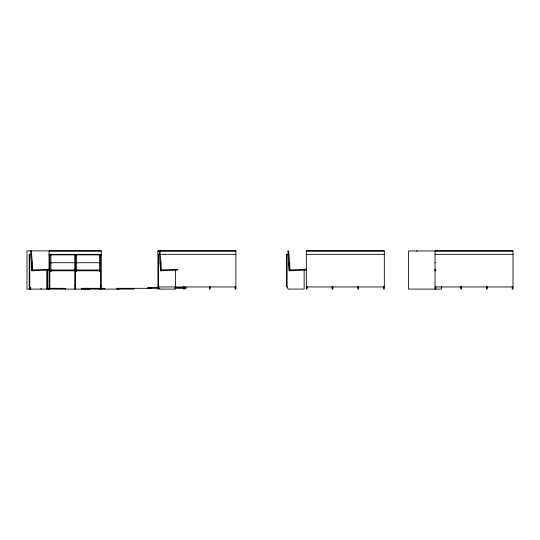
<?xml version="1.0" encoding="UTF-8"?>
<svg xmlns="http://www.w3.org/2000/svg" width="540" height="540" viewBox="0 0 540 540"><rect width="100%" height="100%" fill="white"/><g stroke="black" fill="none" stroke-linecap="round" stroke-linejoin="round"><path stroke-width="0.81" d="M31.921 270.783L31.57 262.73L32.339 262.656L31.307 250.904L30.544 250.972L31.921 270.783L49.059 270.041L49.025 269.271L31.887 270.014M160.576 270.783L160.232 262.73L160.994 262.656L159.968 250.904L159.199 250.972L160.576 270.783L177.714 270.041L177.687 269.271L160.542 270.014M416.515 250.972L417.285 250.904M289.238 270.783L288.887 262.73L289.656 262.656L288.623 250.904L287.854 250.972L289.238 270.783L306.376 270.041L306.342 269.271L289.204 270.014M31.57 262.73L32.346 262.697L32.657 269.98M160.232 262.73L161.001 262.697L161.318 269.98M288.887 262.73L289.663 262.697L289.973 269.98M101.297 289.096L101.297 250.904L27 250.904L27 289.096L133.893 289.096L133.893 288.326M158.679 286.949L158.679 289.096L157.91 289.096L157.91 250.904L235.872 250.904L235.872 289.096L235.103 289.096L235.103 286.625M307.112 286.625L307.112 289.096L306.342 289.096L306.342 250.904L384.311 250.904L384.311 289.096L383.535 289.096L383.535 286.625M512.231 286.625L512.231 289.096L513 289.096L513 250.904L435.031 250.904L435.031 289.096M101.297 250.972L49.059 250.972L49.059 289.096M157.91 250.972L235.872 250.972M306.342 250.972L384.311 250.972M513 250.972L408.577 250.972L408.577 289.096L441.504 289.096L441.504 286.612M30.834 254.36L29.248 254.36L29.248 286.949L29.768 286.949L30.834 289.096M49.059 254.36L101.297 254.36M157.91 254.36L235.872 254.36M288.151 254.36L286.565 254.36L286.565 286.949L287.084 286.949L288.151 289.096L304.148 289.096L304.148 270.142M306.342 254.36L384.311 254.36M435.031 254.36L513 254.36M49.059 254.873L101.297 254.873M49.828 254.975L50.902 254.975M75.559 254.975L76.633 254.975M99.448 254.975L100.521 254.975M49.828 262.346L50.902 262.346M75.559 262.346L76.633 262.346M99.448 262.346L100.521 262.346M49.828 262.447L50.902 262.447L50.902 254.873M75.559 262.447L76.633 262.447L76.633 254.873M100.521 262.447L99.448 262.447L99.448 254.873M49.059 262.724L100.454 262.73M435.031 262.724L435.807 262.724M49.828 263.284L50.902 263.284L50.902 271.694L49.828 271.694M75.559 263.284L76.633 263.284L76.633 271.694L75.559 271.694M100.521 263.284L99.448 263.284L99.448 271.694L100.521 271.694M49.828 263.331L50.902 263.331M75.559 263.331L76.633 263.331M99.448 263.331L100.521 263.331M50.747 270.014L99.61 270.014M435.031 270.142L435.807 270.142M50.747 270.783L99.61 270.783M435.031 270.783L435.807 270.783M49.828 270.83L50.902 270.83M75.559 270.83L76.633 270.83M99.448 270.83L100.521 270.83M49.828 271.37L50.902 271.37M75.559 271.37L76.633 271.37M99.448 271.37L100.521 271.37M49.059 285.876L49.828 285.876M74.79 285.876L75.559 285.876M100.521 285.876L101.297 285.876M157.91 286.949L235.872 286.949M306.342 286.949L384.311 286.949M435.031 286.949L513 286.949M158.342 287.55L147.764 287.55L147.764 288.326M174.879 287.55L186.212 287.55L186.212 288.326L174.879 288.326M46.717 288.326L65.489 288.326L65.489 289.096M159.86 288.326L116.822 288.326L116.822 289.096M46.798 288.583L61.844 288.583L61.844 289.096M29.248 285.876L30.321 289.096L30.321 288.023L29.248 288.023L29.248 289.096M434.997 269.271L435.031 270.041M487.269 286.625L487.269 289.096L486.5 289.096L486.5 286.625M461.538 286.625L461.538 289.096L460.762 289.096L460.762 286.625M435.807 286.625L435.807 289.096M358.58 286.625L358.58 289.096L357.804 289.096L357.804 286.625M332.843 286.625L332.843 289.096L332.073 289.096L332.073 286.625M287.084 254.36L287.084 286.949M210.141 286.625L210.141 289.096L209.372 289.096L209.372 286.625M185.139 287.55L185.139 288.326M184.41 286.625L184.41 289.096L183.641 289.096L183.641 286.625M183.681 287.55L183.681 288.326M175.493 270.142L175.493 289.096L159.496 289.096L158.423 286.949L158.423 254.36M175.318 287.55L175.318 288.326M151.477 287.55L151.477 288.326M151.092 287.55L151.092 288.326M149.918 287.55L149.918 288.326M149.567 287.55L149.567 288.326M148.946 287.55L148.946 288.326M148.838 287.55L148.838 288.326M118.982 288.326L118.982 289.096M118.625 288.326L118.625 289.096M117.895 288.326L117.895 289.096M104.74 289.096L104.74 288.326L81.574 288.326L81.574 289.096M102.708 288.326L102.708 289.096M100.676 288.326L100.676 289.096M100.521 254.873L100.521 289.096M98.638 288.326L98.638 289.096M89.829 288.326L89.829 289.096M89.478 288.326L89.478 289.096M88.742 288.326L88.742 289.096M87.797 288.326L87.797 289.096M87.676 288.326L87.676 289.096M87.446 288.326L87.446 289.096M86.711 288.326L86.711 289.096M85.759 288.326L85.759 289.096M85.637 288.326L85.637 289.096M85.408 288.326L85.408 289.096M84.679 288.326L84.679 289.096M83.727 288.326L83.727 289.096M83.606 288.326L83.606 289.096M83.376 288.326L83.376 289.096M82.64 288.326L82.64 289.096M75.559 254.873L75.559 289.096M74.79 254.873L74.79 289.096M49.828 254.873L49.828 289.096M48.337 288.326L48.337 289.096M47.351 289.096L47.351 270.142L46.831 270.142L46.831 289.096M41.047 288.326L41.047 289.096M29.768 254.36L29.768 286.949"/></g></svg>
